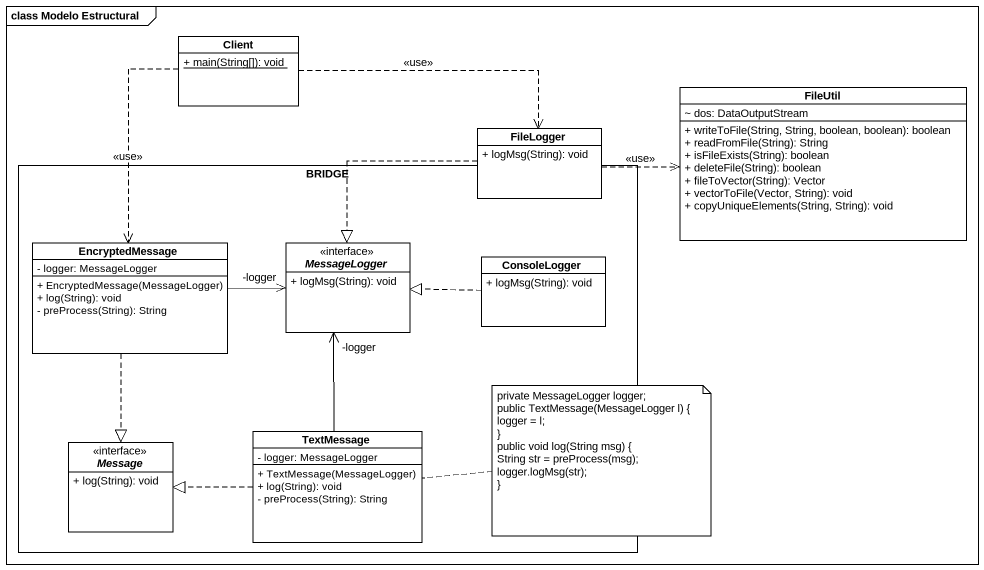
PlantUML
@startuml
mainframe class Modelo Estructural
hide circle
hide empty members
skinparam classAttributeIconSize 0
class Client {
  {static} + main(String[]): void
}
class FileUtil {
  ~ dos: DataOutputStream
  + writeToFile(String, String, boolean, boolean): boolean
  + readFromFile(String): String
  + isFileExists(String): boolean
  + deleteFile(String): boolean
  + fileToVector(String): Vector
  + vectorToFile(Vector, String): void
  + copyUniqueElements(String, String): void
}
class FileLogger {
  + logMsg(String): void
}
rectangle BRIDGE {
  class EncryptedMessage {
    - logger: MessageLogger
    + EncryptedMessage(MessageLogger)
    + log(String): void
    - preProcess(String): String
  }
  interface MessageLogger {
    + logMsg(String): void
  }
  class ConsoleLogger {
    + logMsg(String): void
  }
  interface Message {
    + log(String): void
  }
  class TextMessage {
    - logger: MessageLogger
    + TextMessage(MessageLogger)
    + log(String): void
    - preProcess(String): String
  }
}
Client .right.> FileLogger : <<use>>
Client ..> EncryptedMessage : <<use>>
FileLogger .right.> FileUtil : <<use>>
FileLogger ..|> MessageLogger
EncryptedMessage -right-> "-logger" MessageLogger
EncryptedMessage ..|> Message
ConsoleLogger .left.|> MessageLogger
TextMessage -up-> "-logger" MessageLogger
TextMessage .left.|> Message
note right of TextMessage
  private MessageLogger logger;
  public TextMessage(MessageLogger l) {
  logger = l;
  ~}
  public void log(String msg) {
  String str = preProcess(msg);
  logger.logMsg(str);
  ~}
end note
@enduml
